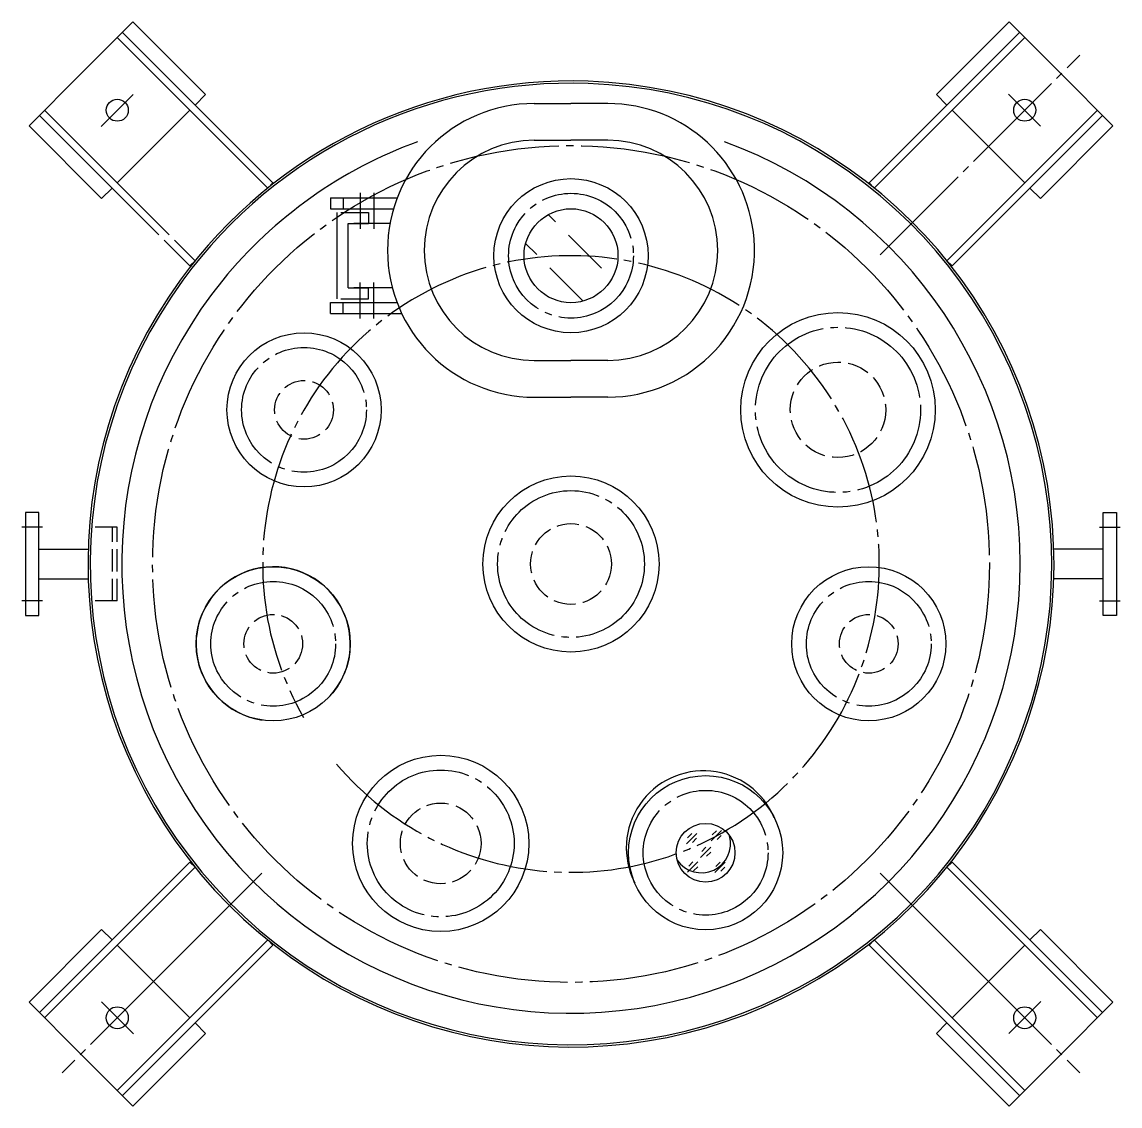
# Model space of a CAD drawing. Extents: x -1085 to 561, y -220 to 621.
# Drawn here: x -927.8 to -778.2, y 22.4 to 170.1 of the extents above; entities that cross this region are included whole.
import ezdxf

# ---------------------------------------------------------------- set-up
doc = ezdxf.new("R2010")
doc.units = 0
doc.linetypes.add('DASHDOT', pattern=[18, 15, -1, 1, -1])
doc.linetypes.add('DASHED', pattern=[4, 3, -1])
for name, color, linetype in [('1', 8, 'CONTINUOUS'), ('2', 94, 'DASHDOT'), ('3', 2, 'DASHED'), ('5', 8, 'CONTINUOUS'), ('85', 7, 'CONTINUOUS')]:
    doc.layers.add(name, color=color, linetype=linetype)

msp = doc.modelspace()

# ---------------------------------------------------------------- linework, layer by layer
at = {"layer": '1'}
for p, q in [((-919.81317, 163.01982), (-912.7421, 170.09089)), ((-912.7421, 170.09089), (-902.8426, 160.19139)), ((-793.34485, 170.09089), (-803.24435, 160.19139)), ((-786.27379, 163.01982), (-793.34485, 170.09089)), ((-894.35732, 147.46347), (-914.86342, 167.96957)), ((-893.65021, 148.17058), (-914.15631, 168.67668)), ((-812.43674, 148.17058), (-791.93064, 168.67668)), ((-811.72963, 147.46347), (-791.22353, 167.96957)), ((-919.81317, 163.01982), (-926.88423, 155.94875)), ((-786.27379, 163.01982), (-779.20272, 155.94875)), ((-904.25682, 158.77718), (-902.8426, 160.19139)), ((-801.83014, 158.77718), (-803.24435, 160.19139)), ((-909.69276, 141.58571), (-925.47002, 157.36297, 6.28319)), ((-908.27859, 141.58576), (-924.76291, 158.07007)), ((-909.91367, 153.12033), (-904.96392, 158.07007)), ((-801.83014, 137.56398), (-781.32404, 158.07007)), ((-796.17328, 153.12033), (-801.12303, 158.07007)), ((-801.12303, 136.85687), (-780.61693, 157.36297)), ((-926.88423, 155.94875), (-916.98474, 146.04926)), ((-779.20272, 155.94875), (-789.10221, 146.04926)), ((-909.91367, 153.12033), (-914.86342, 148.17058)), ((-796.17328, 153.12033), (-791.22353, 148.17058)), ((-894.35732, 147.46347), (-893.65021, 148.17058)), ((-811.72963, 147.46347), (-812.43674, 148.17058)), ((-915.57052, 147.46347), (-916.98474, 146.04926)), ((-790.51643, 147.46347), (-789.10221, 146.04926)), ((-855.1731, 142.85137), (-856.16115, 143.83942)), ((-848.88692, 136.56519), (-853.37705, 141.05532)), ((-857.7131, 138.40637), (-859.22284, 139.91611, 1)), ((-851.42692, 132.12019), (-855.91705, 136.61032)), ((-801.83014, 137.56398), (-801.12303, 136.85687)), ((-927.34348, 103.25013), (-927.34348, 89.25013)), ((-925.54348, 103.25013), (-927.34348, 103.25013)), ((-925.54348, 89.25013), (-925.54348, 103.25013)), ((-780.54348, 103.25013), (-778.74348, 103.25013)), ((-780.54348, 89.25013), (-780.54348, 103.25013)), ((-778.74348, 103.25013), (-778.74348, 89.25013)), ((-925.54348, 98.25013), (-918.81307, 98.25013)), ((-780.54348, 98.25013), (-787.27388, 98.25013)), ((-925.54348, 94.25013), (-918.81307, 94.25013)), ((-780.54348, 94.25013), (-787.27388, 94.25013)), ((-927.34348, 89.25013), (-925.54348, 89.25013)), ((-778.74348, 89.25013), (-780.54348, 89.25013)), ((-904.96392, 55.64339), (-925.47002, 35.1373)), ((-904.25682, 54.93629), (-904.96392, 55.64339)), ((-801.83014, 54.93629), (-801.12303, 55.64339)), ((-801.12303, 55.64339), (-780.61693, 35.1373)), ((-904.25682, 54.93629), (-924.76291, 34.43019)), ((-801.83014, 54.93629), (-781.32404, 34.43019)), ((-926.88423, 36.55151), (-916.98474, 46.45101)), ((-915.57052, 45.03679), (-916.98474, 46.45101)), ((-790.51643, 45.03679), (-789.10221, 46.45101)), ((-779.20272, 36.55151), (-789.10221, 46.45101)), ((-894.35732, 45.03679), (-914.86342, 24.5307)), ((-894.35732, 45.03679), (-893.65021, 44.32969)), ((-811.72963, 45.03679), (-812.43674, 44.32969)), ((-811.72963, 45.03679), (-791.22353, 24.5307)), ((-909.91367, 39.37994), (-914.86342, 44.32969)), ((-893.65021, 44.32969), (-914.15631, 23.82359)), ((-812.43674, 44.32969), (-791.93064, 23.82359)), ((-796.17328, 39.37994), (-791.22353, 44.32969)), ((-909.91367, 39.37994), (-904.96392, 34.43019)), ((-796.17328, 39.37994), (-801.12303, 34.43019)), ((-919.81317, 29.48044), (-926.88423, 36.55151)), ((-786.27379, 29.48044), (-779.20272, 36.55151)), ((-904.25682, 33.72308), (-902.8426, 32.30887)), ((-801.83014, 33.72308), (-803.24435, 32.30887)), ((-912.7421, 22.40938), (-902.8426, 32.30887)), ((-793.34485, 22.40938), (-803.24435, 32.30887)), ((-919.81317, 29.48044), (-912.7421, 22.40938)), ((-786.27379, 29.48044), (-793.34485, 22.40938))]:
    msp.add_line(p, q, dxfattribs=at)
for centre, radius in [((-914.86342, 158.07007), 1.5), ((-791.22353, 158.07007), 1.5), ((-816.67041, 117.25013), 13.25), ((-889.41654, 117.25013), 10.5), ((-853.04348, 96.25013), 12), ((-893.61236, 85.37973), 10.5), ((-812.47459, 85.37973), 10.5), ((-870.79344, 58.18521), 12), ((-834.70184, 56.91637), 10.5), ((-834.70184, 56.91637), 4), ((-914.86342, 34.43019), 1.5), ((-791.22353, 34.43019), 1.5)]:
    msp.add_circle(centre, radius, dxfattribs=at)
for centre, radius, start, end in [((-853.04348, 96.25013), 65.8, 144.0123557, 87.9441083), ((-853.04348, 96.25013), 65.5, 143.8215503, 87.934688), ((-853.04348, 96.25013), 65.8, 87.9441083, 144.0123557), ((-853.04348, 96.25013), 65.5, 87.934688, 143.8215503), ((-853.04348, 96.25013), 61.2, 140.8186251, 70.0159184), ((-853.04348, 96.25013), 61.2, 109.9840816, 140.8186251), ((-893.61236, 85.37973), 10.5, 317.6743406, 261.8612067), ((-835.00792, 57.57275), 10.5, 23.0236385, 206.9763615), ((-835.29351, 58.18521), 4, 215.0786581, 14.9213419)]:
    msp.add_arc(centre, radius, start, end, dxfattribs=at)
at = {"layer": '2'}
for p, q in [((-810.92457, 138.36903), (-783.72729, 165.56632)), ((-912.70656, 160.22693), (-917.0662, 155.86729)), ((-789.06668, 155.91322), (-793.42632, 160.27286)), ((-881.76777, 146.8163), (-881.76777, 141.90486)), ((-879.89842, 146.80267), (-879.89842, 141.89123)), ((-881.76777, 129.68396), (-881.76777, 134.59541)), ((-879.89842, 129.69759), (-879.89842, 134.60904)), ((-925.04348, 101.25013), (-927.84348, 101.25013)), ((-781.04348, 101.25013), (-778.24348, 101.25013)), ((-925.04348, 91.25013), (-927.84348, 91.25013)), ((-781.04348, 91.25013), (-778.24348, 91.25013)), ((-895.16238, 54.13123), (-922.35966, 26.93395)), ((-912.43446, 36.85914), (-895.16238, 54.13123)), ((-810.92457, 54.13123), (-783.72729, 26.93395)), ((-793.65249, 36.85914), (-810.92457, 54.13123)), ((-917.02027, 36.58704), (-912.66063, 32.22741)), ((-793.38039, 32.27334), (-789.02075, 36.63297))]:
    msp.add_line(p, q, dxfattribs=at)
for centre, radius in [((-853.04348, 96.25013), 57), ((-853.04348, 138.25013), 8.5), ((-816.67041, 117.25013), 11.25), ((-889.41654, 117.25013), 8.5), ((-853.04348, 96.25013), 10), ((-893.61236, 85.37973), 8.5), ((-812.47459, 85.37973), 8.5), ((-870.79344, 58.18521), 10), ((-834.70184, 56.91637), 8.5)]:
    msp.add_circle(centre, radius, dxfattribs=at)
msp.add_arc((-853.04348, 96.25013), 42, 220.4920898, 209.8385265, dxfattribs=at)
at = {"layer": '3'}
for p, q in [((-906.35718, 138.25013), (-909.69276, 141.58571)), ((-904.94297, 138.25013), (-908.27859, 141.58576)), ((-904.96392, 136.85687), (-906.35718, 138.25013)), ((-904.25682, 137.56398), (-904.94297, 138.25013)), ((-904.25682, 137.56398), (-904.96392, 136.85687)), ((-914.89028, 101.25013), (-917.85088, 101.25013)), ((-915.49028, 91.25013), (-915.49028, 101.25013)), ((-914.89028, 91.25013), (-914.89028, 101.25013)), ((-914.89028, 91.25013), (-917.85088, 91.25013))]:
    msp.add_line(p, q, dxfattribs=at)
for centre, radius in [((-816.67041, 117.25013), 6.5), ((-889.41654, 117.25013), 4), ((-853.04348, 96.25013), 5.5), ((-893.61236, 85.37973), 4), ((-812.47459, 85.37973), 4), ((-870.79344, 58.18521), 5.5)]:
    msp.add_circle(centre, radius, dxfattribs=at)
at = {"layer": '5'}
for p, q in [((-832.55038, 59.93638), (-833.95272, 58.53404)), ((-833.22204, 59.91868), (-833.78864, 59.35207)), ((-835.91835, 59.5499), (-837.32069, 58.14755, 1)), ((-836.59001, 59.53219), (-837.15661, 58.96558)), ((-835.93605, 58.87823), (-836.50266, 58.31163)), ((-832.56808, 59.26472), (-833.13469, 58.69812)), ((-833.9859, 57.67267), (-835.38825, 56.27032)), ((-834.65757, 57.65496), (-835.22417, 57.08836)), ((-834.00361, 57.001), (-834.57022, 56.4344)), ((-835.75271, 55.68501), (-837.15505, 54.28267)), ((-836.42437, 55.6673), (-836.99098, 55.1007)), ((-832.05346, 55.6298), (-833.45581, 54.22745)), ((-832.72512, 55.61209), (-833.29173, 55.04549)), ((-835.77042, 55.01335), (-836.33702, 54.44674)), ((-832.07117, 54.95814), (-832.63777, 54.39153))]:
    msp.add_line(p, q, dxfattribs=at)
at = {"layer": '85'}
for p, q in [((-858.04348, 158.97405), (-853.04348, 158.97405)), ((-848.04348, 158.97405), (-853.04348, 158.97405)), ((-858.04348, 153.97405), (-853.04348, 153.97405)), ((-848.04348, 153.97405), (-853.04348, 153.97405)), ((-885.80012, 146.12484), (-876.72143, 146.12484)), ((-885.80012, 146.12484), (-885.80012, 144.63453)), ((-884.08098, 146.12484), (-884.08098, 144.63453)), ((-885.80012, 144.63453), (-877.22573, 144.63453)), ((-884.88981, 132.38562), (-884.88981, 144.11464)), ((-884.38981, 144.11464), (-880.64159, 144.11464)), ((-880.64159, 144.11464), (-880.64159, 142.62433)), ((-883.38981, 133.87593), (-883.38981, 142.62433, 6.28319)), ((-883.38981, 142.62433), (-880.64159, 142.62433)), ((-877.70934, 142.61464), (-882.62875, 142.61464)), ((-883.38981, 133.87593), (-880.64159, 133.87593)), ((-877.38535, 133.88562), (-882.62875, 133.88562)), ((-880.64159, 132.38562), (-880.64159, 133.87593)), ((-885.80012, 130.37542), (-885.80012, 131.86574)), ((-885.80012, 131.86574), (-876.73764, 131.86574)), ((-884.38981, 132.38562), (-880.64159, 132.38562)), ((-884.08098, 130.37542), (-884.08098, 131.86574)), ((-885.80012, 130.37542), (-876.10071, 130.37542)), ((-858.04348, 123.97405), (-853.04348, 123.97405)), ((-848.04348, 123.97405), (-853.04348, 123.97405)), ((-858.04348, 118.97405), (-853.04348, 118.97405)), ((-848.04348, 118.97405), (-853.04348, 118.97405, 6.28319))]:
    msp.add_line(p, q, dxfattribs=at)
for radius in [10.5, 6.4]:
    msp.add_circle((-853.04348, 138.25013), radius, dxfattribs=at)
for centre, radius, start, end in [((-858.04348, 138.97405), 20, 90, 270), ((-848.04348, 138.97405), 20, 4.3989871, 90), ((-858.04348, 138.97405), 15, 90, 270), ((-848.04348, 138.97405), 15, 270, 90), ((-848.04348, 138.97405), 20, 270, 4.3989871)]:
    msp.add_arc(centre, radius, start, end, dxfattribs=at)

doc.saveas('drawing.dxf')
